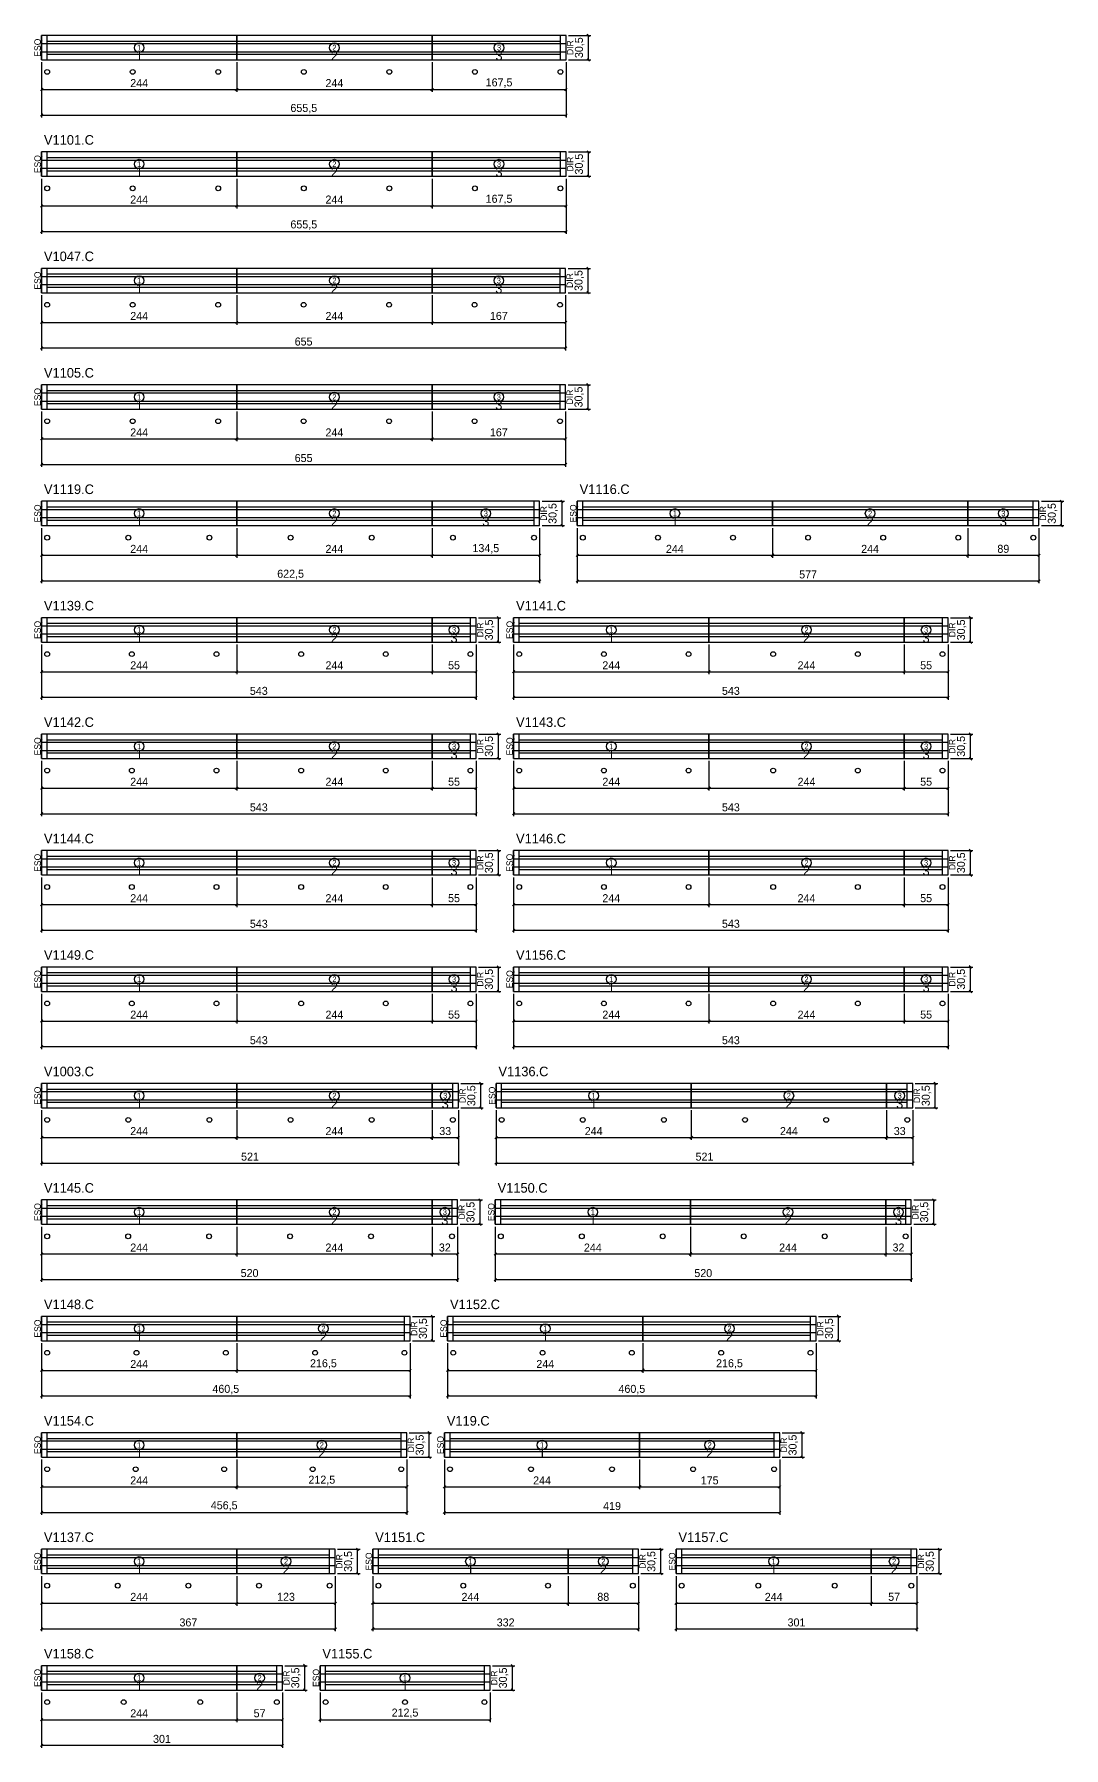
# Model space of a CAD drawing. Extents: x -10500 to 3070, y -7140 to 1250.
# Drawn here: x -9 to 1278, y -7140 to -4999 of the extents above; entities that cross this region are included whole.
import ezdxf
from ezdxf.enums import TextEntityAlignment as Align

# ---------------------------------------------------------------- set-up
doc = ezdxf.new("R2010")
doc.units = 0
for name, color, linetype in [('5', 5, 'Continuous'), ('COTA', 241, 'Continuous'), ('Escoras', 224, 'Continuous'), ('NOMENCLATURA', 7, 'Continuous'), ('Painéis', 200, 'Continuous'), ('SARR_2.2x7', 40, 'Continuous'), ('SARR_EDITAR', 141, 'Continuous')]:
    doc.layers.add(name, color=color, linetype=linetype)
doc.dimstyles.new('PAINEL', dxfattribs={"dimtxt": 10, "dimasz": 3, "dimexe": 3, "dimexo": 3, "dimgap": 3, "dimtad": 1, "dimblk": 'OBLIQUE', "dimblk1": 'OBLIQUE', "dimcen": 2.5, "dimclrd": 4, "dimclre": 4, "dimclrt": 240, "dimazin": 3, "dimtfac": 1, "dimtmove": 0, "dimatfit": 3})

# ---------------------------------------------------------------- blocks, each defined once
blk = doc.blocks.new('nf1')
blk.add_circle((0, 0), 6)
blk.add_text('1', height=7).set_placement((0, 0), align=Align.MIDDLE_CENTER)
blk = doc.blocks.new('nf2')
blk.add_circle((0, 0), 6)
blk.add_text('2', height=7).set_placement((0, 0), align=Align.MIDDLE_CENTER)
blk = doc.blocks.new('nf3')
blk.add_circle((0, 0), 6)
blk.add_text('3', height=7).set_placement((0, 0), align=Align.MIDDLE_CENTER)
blk = doc.blocks.new('_OBLIQUE')
at = {"color": 0, "linetype": 'BYBLOCK'}
blk.add_line((-0.5, -0.5), (0.5, 0.5), dxfattribs=at)

msp = doc.modelspace()

# ---------------------------------------------------------------- linework, layer by layer
at = {"layer": 'Escoras'}
for centre in [(7, -5046), (113.917, -5046), (220.833, -5046), (327.75, -5046), (434.667, -5046), (541.583, -5046), (648.5, -5046), (7, -5191.5), (113.917, -5191.5), (220.833, -5191.5), (327.75, -5191.5), (434.667, -5191.5), (541.583, -5191.5), (648.5, -5191.5), (7, -5337), (113.833, -5337), (220.667, -5337), (327.5, -5337), (434.333, -5337), (541.167, -5337), (648, -5337), (7, -5482.5), (113.833, -5482.5), (220.667, -5482.5), (327.5, -5482.5), (434.333, -5482.5), (541.167, -5482.5), (648, -5482.5), (7, -5628), (108.417, -5628), (209.833, -5628), (311.25, -5628), (412.667, -5628), (514.083, -5628), (615.5, -5628), (676.5, -5628), (770.333, -5628), (864.167, -5628), (958, -5628), (1051.833, -5628), (1145.667, -5628), (1239.5, -5628), (7, -5773.5), (112.8, -5773.5), (218.6, -5773.5), (324.4, -5773.5), (430.2, -5773.5), (536, -5773.5), (597, -5773.5), (702.8, -5773.5), (808.6, -5773.5), (914.4, -5773.5), (1020.2, -5773.5), (1126, -5773.5), (7, -5919), (112.8, -5919), (218.6, -5919), (324.4, -5919), (430.2, -5919), (536, -5919), (597, -5919), (702.8, -5919), (808.6, -5919), (914.4, -5919), (1020.2, -5919), (1126, -5919), (7, -6064.5), (112.8, -6064.5), (218.6, -6064.5), (324.4, -6064.5), (430.2, -6064.5), (536, -6064.5), (597, -6064.5), (702.8, -6064.5), (808.6, -6064.5), (914.4, -6064.5), (1020.2, -6064.5), (1126, -6064.5), (7, -6210), (112.8, -6210), (218.6, -6210), (324.4, -6210), (430.2, -6210), (536, -6210), (597, -6210), (702.8, -6210), (808.6, -6210), (914.4, -6210), (1020.2, -6210), (1126, -6210), (7, -6355.5), (108.4, -6355.5), (209.8, -6355.5), (311.2, -6355.5), (412.6, -6355.5), (514, -6355.5), (575, -6355.5), (676.4, -6355.5), (777.8, -6355.5), (879.2, -6355.5), (980.6, -6355.5), (1082, -6355.5), (7, -6501), (108.2, -6501), (209.4, -6501), (310.6, -6501), (411.8, -6501), (513, -6501), (574, -6501), (675.2, -6501), (776.4, -6501), (877.6, -6501), (978.8, -6501), (1080, -6501), (7, -6646.5), (118.625, -6646.5), (230.25, -6646.5), (341.875, -6646.5), (453.5, -6646.5), (514.5, -6646.5), (626.125, -6646.5), (737.75, -6646.5), (849.375, -6646.5), (961, -6646.5), (7, -6792), (117.625, -6792), (228.25, -6792), (338.875, -6792), (449.5, -6792), (510.5, -6792), (611.75, -6792), (713, -6792), (814.25, -6792), (915.5, -6792), (7, -6937.5), (95.25, -6937.5), (183.5, -6937.5), (271.75, -6937.5), (360, -6937.5), (421, -6937.5), (527, -6937.5), (633, -6937.5), (739, -6937.5), (800, -6937.5), (895.667, -6937.5), (991.333, -6937.5), (1087, -6937.5), (7, -7083), (102.667, -7083), (198.333, -7083), (294, -7083), (355, -7083), (454.25, -7083), (553.5, -7083)]:
    msp.add_circle(centre, 3, dxfattribs=at)
at = {"layer": 'Painéis'}
for p, q in [((244, -5031), (244, -5000.5)), ((488, -5031), (488, -5000.5)), ((0, -5010.667), (244, -5010.667)), ((0, -5020.833), (244, -5020.833)), ((244, -5010.667), (488, -5010.667)), ((244, -5020.833), (488, -5020.833)), ((488, -5010.667), (655.5, -5010.667)), ((488, -5020.833), (655.5, -5020.833)), ((0, -5156.167), (244, -5156.167)), ((244, -5176.5), (244, -5146)), ((244, -5156.167), (488, -5156.167)), ((488, -5176.5), (488, -5146)), ((488, -5156.167), (655.5, -5156.167)), ((0, -5166.333), (244, -5166.333)), ((244, -5166.333), (488, -5166.333)), ((488, -5166.333), (655.5, -5166.333)), ((0, -5301.667), (244, -5301.667)), ((244, -5322), (244, -5291.5)), ((244, -5301.667), (488, -5301.667)), ((488, -5322), (488, -5291.5)), ((488, -5301.667), (655, -5301.667)), ((0, -5311.833), (244, -5311.833)), ((244, -5311.833), (488, -5311.833)), ((488, -5311.833), (655, -5311.833)), ((244, -5467.5), (244, -5437)), ((488, -5467.5), (488, -5437)), ((0, -5447.167), (244, -5447.167)), ((0, -5457.333), (244, -5457.333)), ((244, -5447.167), (488, -5447.167)), ((244, -5457.333), (488, -5457.333)), ((488, -5447.167), (655, -5447.167)), ((488, -5457.333), (655, -5457.333)), ((244, -5613), (244, -5582.5)), ((488, -5613), (488, -5582.5)), ((913.5, -5613), (913.5, -5582.5)), ((1157.5, -5613), (1157.5, -5582.5)), ((0, -5592.667), (244, -5592.667)), ((0, -5602.833), (244, -5602.833)), ((244, -5592.667), (488, -5592.667)), ((244, -5602.833), (488, -5602.833)), ((488, -5592.667), (622.5, -5592.667)), ((488, -5602.833), (622.5, -5602.833)), ((669.5, -5592.667), (913.5, -5592.667)), ((669.5, -5602.833), (913.5, -5602.833)), ((913.5, -5592.667), (1157.5, -5592.667)), ((913.5, -5602.833), (1157.5, -5602.833)), ((1157.5, -5592.667), (1246.5, -5592.667)), ((1157.5, -5602.833), (1246.5, -5602.833)), ((244, -5758.5), (244, -5728)), ((488, -5758.5), (488, -5728)), ((834, -5758.5), (834, -5728)), ((1078, -5758.5), (1078, -5728)), ((0, -5738.167), (244, -5738.167)), ((0, -5748.333), (244, -5748.333)), ((244, -5738.167), (488, -5738.167)), ((244, -5748.333), (488, -5748.333)), ((488, -5738.167), (543, -5738.167)), ((488, -5748.333), (543, -5748.333)), ((590, -5738.167), (834, -5738.167)), ((590, -5748.333), (834, -5748.333)), ((834, -5738.167), (1078, -5738.167)), ((834, -5748.333), (1078, -5748.333)), ((1078, -5738.167), (1133, -5738.167)), ((1078, -5748.333), (1133, -5748.333)), ((0, -5883.667), (244, -5883.667)), ((244, -5904), (244, -5873.5)), ((244, -5883.667), (488, -5883.667)), ((488, -5904), (488, -5873.5)), ((488, -5883.667), (543, -5883.667)), ((590, -5883.667), (834, -5883.667)), ((834, -5904), (834, -5873.5)), ((834, -5883.667), (1078, -5883.667)), ((1078, -5904), (1078, -5873.5)), ((1078, -5883.667), (1133, -5883.667)), ((0, -5893.833), (244, -5893.833)), ((244, -5893.833), (488, -5893.833)), ((488, -5893.833), (543, -5893.833)), ((590, -5893.833), (834, -5893.833)), ((834, -5893.833), (1078, -5893.833)), ((1078, -5893.833), (1133, -5893.833)), ((0, -6029.167), (244, -6029.167)), ((244, -6049.5), (244, -6019)), ((244, -6029.167), (488, -6029.167)), ((488, -6049.5), (488, -6019)), ((488, -6029.167), (543, -6029.167)), ((590, -6029.167), (834, -6029.167)), ((834, -6049.5), (834, -6019)), ((834, -6029.167), (1078, -6029.167)), ((1078, -6049.5), (1078, -6019)), ((1078, -6029.167), (1133, -6029.167)), ((0, -6039.333), (244, -6039.333)), ((244, -6039.333), (488, -6039.333)), ((488, -6039.333), (543, -6039.333)), ((590, -6039.333), (834, -6039.333)), ((834, -6039.333), (1078, -6039.333)), ((1078, -6039.333), (1133, -6039.333)), ((244, -6195), (244, -6164.5)), ((488, -6195), (488, -6164.5)), ((834, -6195), (834, -6164.5)), ((1078, -6195), (1078, -6164.5)), ((0, -6174.667), (244, -6174.667)), ((0, -6184.833), (244, -6184.833)), ((244, -6174.667), (488, -6174.667)), ((244, -6184.833), (488, -6184.833)), ((488, -6174.667), (543, -6174.667)), ((488, -6184.833), (543, -6184.833)), ((590, -6174.667), (834, -6174.667)), ((590, -6184.833), (834, -6184.833)), ((834, -6174.667), (1078, -6174.667)), ((834, -6184.833), (1078, -6184.833)), ((1078, -6174.667), (1133, -6174.667)), ((1078, -6184.833), (1133, -6184.833)), ((244, -6340.5), (244, -6310)), ((488, -6340.5), (488, -6310)), ((812, -6340.5), (812, -6310)), ((1056, -6340.5), (1056, -6310)), ((0, -6320.167), (244, -6320.167)), ((0, -6330.333), (244, -6330.333)), ((244, -6320.167), (488, -6320.167)), ((244, -6330.333), (488, -6330.333)), ((488, -6320.167), (521, -6320.167)), ((488, -6330.333), (521, -6330.333)), ((568, -6320.167), (812, -6320.167)), ((568, -6330.333), (812, -6330.333)), ((812, -6320.167), (1056, -6320.167)), ((812, -6330.333), (1056, -6330.333)), ((1056, -6320.167), (1089, -6320.167)), ((1056, -6330.333), (1089, -6330.333)), ((0, -6465.667), (244, -6465.667)), ((244, -6486), (244, -6455.5)), ((244, -6465.667), (488, -6465.667)), ((488, -6486), (488, -6455.5)), ((488, -6465.667), (520, -6465.667)), ((567, -6465.667), (811, -6465.667)), ((811, -6486), (811, -6455.5)), ((811, -6465.667), (1055, -6465.667)), ((1055, -6486), (1055, -6455.5)), ((1055, -6465.667), (1087, -6465.667)), ((0, -6475.833), (244, -6475.833)), ((244, -6475.833), (488, -6475.833)), ((488, -6475.833), (520, -6475.833)), ((567, -6475.833), (811, -6475.833)), ((811, -6475.833), (1055, -6475.833)), ((1055, -6475.833), (1087, -6475.833)), ((0, -6611.167), (244, -6611.167)), ((244, -6631.5), (244, -6601)), ((244, -6611.167), (460.5, -6611.167)), ((507.5, -6611.167), (751.5, -6611.167)), ((751.5, -6631.5), (751.5, -6601)), ((751.5, -6611.167), (968, -6611.167)), ((0, -6621.333), (244, -6621.333)), ((244, -6621.333), (460.5, -6621.333)), ((507.5, -6621.333), (751.5, -6621.333)), ((751.5, -6621.333), (968, -6621.333)), ((0, -6756.667), (244, -6756.667)), ((244, -6777), (244, -6746.5)), ((244, -6756.667), (456.5, -6756.667)), ((503.5, -6756.667), (747.5, -6756.667)), ((747.5, -6777), (747.5, -6746.5)), ((747.5, -6756.667), (922.5, -6756.667)), ((0, -6766.833), (244, -6766.833)), ((244, -6766.833), (456.5, -6766.833)), ((503.5, -6766.833), (747.5, -6766.833)), ((747.5, -6766.833), (922.5, -6766.833)), ((244, -6922.5), (244, -6892)), ((658, -6922.5), (658, -6892)), ((1037, -6922.5), (1037, -6892)), ((0, -6902.167), (244, -6902.167)), ((0, -6912.333), (244, -6912.333)), ((244, -6902.167), (367, -6902.167)), ((244, -6912.333), (367, -6912.333)), ((414, -6902.167), (658, -6902.167)), ((414, -6912.333), (658, -6912.333)), ((658, -6902.167), (746, -6902.167)), ((658, -6912.333), (746, -6912.333)), ((793, -6902.167), (1037, -6902.167)), ((793, -6912.333), (1037, -6912.333)), ((1037, -6902.167), (1094, -6902.167)), ((1037, -6912.333), (1094, -6912.333)), ((244, -7068), (244, -7037.5)), ((0, -7047.667), (244, -7047.667)), ((0, -7057.833), (244, -7057.833)), ((244, -7047.667), (301, -7047.667)), ((244, -7057.833), (301, -7057.833)), ((348, -7047.667), (560.5, -7047.667)), ((348, -7057.833), (560.5, -7057.833))]:
    msp.add_line(p, q, dxfattribs=at)
for points in [[(0, -5031), (244, -5031), (244, -5000.5), (0, -5000.5)], [(244, -5031), (488, -5031), (488, -5000.5), (244, -5000.5)], [(488, -5031), (655.5, -5031), (655.5, -5000.5), (488, -5000.5)], [(0, -5176.5), (244, -5176.5), (244, -5146), (0, -5146)], [(244, -5176.5), (488, -5176.5), (488, -5146), (244, -5146)], [(488, -5176.5), (655.5, -5176.5), (655.5, -5146), (488, -5146)], [(0, -5322), (244, -5322), (244, -5291.5), (0, -5291.5)], [(244, -5322), (488, -5322), (488, -5291.5), (244, -5291.5)], [(488, -5322), (655, -5322), (655, -5291.5), (488, -5291.5)], [(0, -5467.5), (244, -5467.5), (244, -5437), (0, -5437)], [(244, -5467.5), (488, -5467.5), (488, -5437), (244, -5437)], [(488, -5467.5), (655, -5467.5), (655, -5437), (488, -5437)], [(0, -5613), (244, -5613), (244, -5582.5), (0, -5582.5)], [(244, -5613), (488, -5613), (488, -5582.5), (244, -5582.5)], [(488, -5613), (622.5, -5613), (622.5, -5582.5), (488, -5582.5)], [(669.5, -5613), (913.5, -5613), (913.5, -5582.5), (669.5, -5582.5)], [(913.5, -5613), (1157.5, -5613), (1157.5, -5582.5), (913.5, -5582.5)], [(1157.5, -5613), (1246.5, -5613), (1246.5, -5582.5), (1157.5, -5582.5)], [(0, -5758.5), (244, -5758.5), (244, -5728), (0, -5728)], [(244, -5758.5), (488, -5758.5), (488, -5728), (244, -5728)], [(488, -5758.5), (543, -5758.5), (543, -5728), (488, -5728)], [(590, -5758.5), (834, -5758.5), (834, -5728), (590, -5728)], [(834, -5758.5), (1078, -5758.5), (1078, -5728), (834, -5728)], [(1078, -5758.5), (1133, -5758.5), (1133, -5728), (1078, -5728)], [(0, -5904), (244, -5904), (244, -5873.5), (0, -5873.5)], [(244, -5904), (488, -5904), (488, -5873.5), (244, -5873.5)], [(488, -5904), (543, -5904), (543, -5873.5), (488, -5873.5)], [(590, -5904), (834, -5904), (834, -5873.5), (590, -5873.5)], [(834, -5904), (1078, -5904), (1078, -5873.5), (834, -5873.5)], [(1078, -5904), (1133, -5904), (1133, -5873.5), (1078, -5873.5)], [(0, -6049.5), (244, -6049.5), (244, -6019), (0, -6019)], [(244, -6049.5), (488, -6049.5), (488, -6019), (244, -6019)], [(488, -6049.5), (543, -6049.5), (543, -6019), (488, -6019)], [(590, -6049.5), (834, -6049.5), (834, -6019), (590, -6019)], [(834, -6049.5), (1078, -6049.5), (1078, -6019), (834, -6019)], [(1078, -6049.5), (1133, -6049.5), (1133, -6019), (1078, -6019)], [(0, -6195), (244, -6195), (244, -6164.5), (0, -6164.5)], [(244, -6195), (488, -6195), (488, -6164.5), (244, -6164.5)], [(488, -6195), (543, -6195), (543, -6164.5), (488, -6164.5)], [(590, -6195), (834, -6195), (834, -6164.5), (590, -6164.5)], [(834, -6195), (1078, -6195), (1078, -6164.5), (834, -6164.5)], [(1078, -6195), (1133, -6195), (1133, -6164.5), (1078, -6164.5)], [(0, -6340.5), (244, -6340.5), (244, -6310), (0, -6310)], [(244, -6340.5), (488, -6340.5), (488, -6310), (244, -6310)], [(488, -6340.5), (521, -6340.5), (521, -6310), (488, -6310)], [(568, -6340.5), (812, -6340.5), (812, -6310), (568, -6310)], [(812, -6340.5), (1056, -6340.5), (1056, -6310), (812, -6310)], [(1056, -6340.5), (1089, -6340.5), (1089, -6310), (1056, -6310)], [(0, -6486), (244, -6486), (244, -6455.5), (0, -6455.5)], [(244, -6486), (488, -6486), (488, -6455.5), (244, -6455.5)], [(488, -6486), (520, -6486), (520, -6455.5), (488, -6455.5)], [(567, -6486), (811, -6486), (811, -6455.5), (567, -6455.5)], [(811, -6486), (1055, -6486), (1055, -6455.5), (811, -6455.5)], [(1055, -6486), (1087, -6486), (1087, -6455.5), (1055, -6455.5)], [(0, -6631.5), (244, -6631.5), (244, -6601), (0, -6601)], [(244, -6631.5), (460.5, -6631.5), (460.5, -6601), (244, -6601)], [(507.5, -6631.5), (751.5, -6631.5), (751.5, -6601), (507.5, -6601)], [(751.5, -6631.5), (968, -6631.5), (968, -6601), (751.5, -6601)], [(0, -6777), (244, -6777), (244, -6746.5), (0, -6746.5)], [(244, -6777), (456.5, -6777), (456.5, -6746.5), (244, -6746.5)], [(503.5, -6777), (747.5, -6777), (747.5, -6746.5), (503.5, -6746.5)], [(747.5, -6777), (922.5, -6777), (922.5, -6746.5), (747.5, -6746.5)], [(0, -6922.5), (244, -6922.5), (244, -6892), (0, -6892)], [(244, -6922.5), (367, -6922.5), (367, -6892), (244, -6892)], [(414, -6922.5), (658, -6922.5), (658, -6892), (414, -6892)], [(658, -6922.5), (746, -6922.5), (746, -6892), (658, -6892)], [(793, -6922.5), (1037, -6922.5), (1037, -6892), (793, -6892)], [(1037, -6922.5), (1094, -6922.5), (1094, -6892), (1037, -6892)], [(0, -7068), (244, -7068), (244, -7037.5), (0, -7037.5)], [(244, -7068), (301, -7068), (301, -7037.5), (244, -7037.5)], [(348, -7068), (560.5, -7068), (560.5, -7037.5), (348, -7037.5)]]:
    msp.add_lwpolyline(points, close=True, dxfattribs=at)
at = {"layer": 'SARR_2.2x7'}
for p, q in [((7, -5031), (7, -5000.5)), ((7, -5007.5), (244, -5007.5)), ((244, -5007.5), (488, -5007.5)), ((488, -5007.5), (648.5, -5007.5)), ((648.5, -5031), (648.5, -5000.5)), ((7, -5024), (244, -5024)), ((244, -5024), (488, -5024)), ((488, -5024), (648.5, -5024)), ((7, -5176.5), (7, -5146)), ((7, -5153), (244, -5153)), ((244, -5153), (488, -5153)), ((488, -5153), (648.5, -5153)), ((648.5, -5176.5), (648.5, -5146)), ((7, -5169.5), (244, -5169.5)), ((244, -5169.5), (488, -5169.5)), ((488, -5169.5), (648.5, -5169.5)), ((7, -5322), (7, -5291.5)), ((7, -5298.5), (244, -5298.5)), ((244, -5298.5), (488, -5298.5)), ((488, -5298.5), (648, -5298.5)), ((648, -5322), (648, -5291.5)), ((7, -5315), (244, -5315)), ((244, -5315), (488, -5315)), ((488, -5315), (648, -5315)), ((7, -5467.5), (7, -5437)), ((648, -5467.5), (648, -5437)), ((7, -5444), (244, -5444)), ((244, -5444), (488, -5444)), ((488, -5444), (648, -5444)), ((7, -5460.5), (244, -5460.5)), ((244, -5460.5), (488, -5460.5)), ((488, -5460.5), (648, -5460.5)), ((7, -5613), (7, -5582.5)), ((615.5, -5613), (615.5, -5582.5)), ((676.5, -5613), (676.5, -5582.5)), ((1239.5, -5613), (1239.5, -5582.5)), ((7, -5589.5), (244, -5589.5)), ((7, -5606), (244, -5606)), ((244, -5589.5), (488, -5589.5)), ((244, -5606), (488, -5606)), ((488, -5589.5), (615.5, -5589.5)), ((488, -5606), (615.5, -5606)), ((676.5, -5589.5), (913.5, -5589.5)), ((676.5, -5606), (913.5, -5606)), ((913.5, -5589.5), (1157.5, -5589.5)), ((913.5, -5606), (1157.5, -5606)), ((1157.5, -5589.5), (1239.5, -5589.5)), ((1157.5, -5606), (1239.5, -5606)), ((7, -5758.5), (7, -5728)), ((7, -5735), (244, -5735)), ((244, -5735), (488, -5735)), ((488, -5735), (536, -5735)), ((536, -5758.5), (536, -5728)), ((597, -5758.5), (597, -5728)), ((597, -5735), (834, -5735)), ((834, -5735), (1078, -5735)), ((1078, -5735), (1126, -5735)), ((1126, -5758.5), (1126, -5728)), ((7, -5751.5), (244, -5751.5)), ((244, -5751.5), (488, -5751.5)), ((488, -5751.5), (536, -5751.5)), ((597, -5751.5), (834, -5751.5)), ((834, -5751.5), (1078, -5751.5)), ((1078, -5751.5), (1126, -5751.5)), ((7, -5904), (7, -5873.5)), ((7, -5880.5), (244, -5880.5)), ((244, -5880.5), (488, -5880.5)), ((488, -5880.5), (536, -5880.5)), ((536, -5904), (536, -5873.5)), ((597, -5904), (597, -5873.5)), ((597, -5880.5), (834, -5880.5)), ((834, -5880.5), (1078, -5880.5)), ((1078, -5880.5), (1126, -5880.5)), ((1126, -5904), (1126, -5873.5)), ((7, -5897), (244, -5897)), ((244, -5897), (488, -5897)), ((488, -5897), (536, -5897)), ((597, -5897), (834, -5897)), ((834, -5897), (1078, -5897)), ((1078, -5897), (1126, -5897)), ((7, -6049.5), (7, -6019)), ((7, -6026), (244, -6026)), ((244, -6026), (488, -6026)), ((488, -6026), (536, -6026)), ((536, -6049.5), (536, -6019)), ((597, -6049.5), (597, -6019)), ((597, -6026), (834, -6026)), ((834, -6026), (1078, -6026)), ((1078, -6026), (1126, -6026)), ((1126, -6049.5), (1126, -6019)), ((7, -6042.5), (244, -6042.5)), ((244, -6042.5), (488, -6042.5)), ((488, -6042.5), (536, -6042.5)), ((597, -6042.5), (834, -6042.5)), ((834, -6042.5), (1078, -6042.5)), ((1078, -6042.5), (1126, -6042.5)), ((7, -6195), (7, -6164.5)), ((536, -6195), (536, -6164.5)), ((597, -6195), (597, -6164.5)), ((1126, -6195), (1126, -6164.5)), ((7, -6171.5), (244, -6171.5)), ((244, -6171.5), (488, -6171.5)), ((488, -6171.5), (536, -6171.5)), ((597, -6171.5), (834, -6171.5)), ((834, -6171.5), (1078, -6171.5)), ((1078, -6171.5), (1126, -6171.5)), ((7, -6188), (244, -6188)), ((244, -6188), (488, -6188)), ((488, -6188), (536, -6188)), ((597, -6188), (834, -6188)), ((834, -6188), (1078, -6188)), ((1078, -6188), (1126, -6188)), ((7, -6340.5), (7, -6310)), ((514, -6340.5), (514, -6310)), ((575, -6340.5), (575, -6310)), ((1082, -6340.5), (1082, -6310)), ((7, -6317), (244, -6317)), ((7, -6333.5), (244, -6333.5)), ((244, -6317), (488, -6317)), ((244, -6333.5), (488, -6333.5)), ((488, -6317), (514, -6317)), ((488, -6333.5), (514, -6333.5)), ((575, -6317), (812, -6317)), ((575, -6333.5), (812, -6333.5)), ((812, -6317), (1056, -6317)), ((812, -6333.5), (1056, -6333.5)), ((1056, -6317), (1082, -6317)), ((1056, -6333.5), (1082, -6333.5)), ((7, -6486), (7, -6455.5)), ((7, -6462.5), (244, -6462.5)), ((244, -6462.5), (488, -6462.5)), ((488, -6462.5), (513, -6462.5)), ((513, -6486), (513, -6455.5)), ((574, -6486), (574, -6455.5)), ((574, -6462.5), (811, -6462.5)), ((811, -6462.5), (1055, -6462.5)), ((1055, -6462.5), (1080, -6462.5)), ((1080, -6486), (1080, -6455.5)), ((7, -6479), (244, -6479)), ((244, -6479), (488, -6479)), ((488, -6479), (513, -6479)), ((574, -6479), (811, -6479)), ((811, -6479), (1055, -6479)), ((1055, -6479), (1080, -6479)), ((7, -6631.5), (7, -6601)), ((7, -6608), (244, -6608)), ((244, -6608), (453.5, -6608)), ((453.5, -6631.5), (453.5, -6601)), ((514.5, -6631.5), (514.5, -6601)), ((514.5, -6608), (751.5, -6608)), ((751.5, -6608), (961, -6608)), ((961, -6631.5), (961, -6601)), ((7, -6624.5), (244, -6624.5)), ((244, -6624.5), (453.5, -6624.5)), ((514.5, -6624.5), (751.5, -6624.5)), ((751.5, -6624.5), (961, -6624.5)), ((7, -6777), (7, -6746.5)), ((7, -6753.5), (244, -6753.5)), ((244, -6753.5), (449.5, -6753.5)), ((449.5, -6777), (449.5, -6746.5)), ((510.5, -6777), (510.5, -6746.5)), ((510.5, -6753.5), (747.5, -6753.5)), ((747.5, -6753.5), (915.5, -6753.5)), ((915.5, -6777), (915.5, -6746.5)), ((7, -6770), (244, -6770)), ((244, -6770), (449.5, -6770)), ((510.5, -6770), (747.5, -6770)), ((747.5, -6770), (915.5, -6770)), ((7, -6922.5), (7, -6892)), ((360, -6922.5), (360, -6892)), ((421, -6922.5), (421, -6892)), ((739, -6922.5), (739, -6892)), ((800, -6922.5), (800, -6892)), ((1087, -6922.5), (1087, -6892)), ((7, -6899), (244, -6899)), ((244, -6899), (360, -6899)), ((421, -6899), (658, -6899)), ((658, -6899), (739, -6899)), ((800, -6899), (1037, -6899)), ((1037, -6899), (1087, -6899)), ((7, -6915.5), (244, -6915.5)), ((244, -6915.5), (360, -6915.5)), ((421, -6915.5), (658, -6915.5)), ((658, -6915.5), (739, -6915.5)), ((800, -6915.5), (1037, -6915.5)), ((1037, -6915.5), (1087, -6915.5)), ((7, -7068), (7, -7037.5)), ((294, -7068), (294, -7037.5)), ((355, -7068), (355, -7037.5)), ((553.5, -7068), (553.5, -7037.5)), ((7, -7044.5), (244, -7044.5)), ((7, -7061), (244, -7061)), ((244, -7044.5), (294, -7044.5)), ((244, -7061), (294, -7061)), ((355, -7044.5), (553.5, -7044.5)), ((355, -7061), (553.5, -7061))]:
    msp.add_line(p, q, dxfattribs=at)
at = {"layer": 'SARR_EDITAR'}
for p, q in [((0, -5031), (0, -5000.5)), ((655.5, -5031), (655.5, -5000.5)), ((0, -5176.5), (0, -5146)), ((655.5, -5176.5), (655.5, -5146)), ((0, -5322), (0, -5291.5)), ((655, -5322), (655, -5291.5)), ((0, -5467.5), (0, -5437)), ((655, -5467.5), (655, -5437)), ((0, -5613), (0, -5582.5)), ((622.5, -5613), (622.5, -5582.5)), ((669.5, -5613), (669.5, -5582.5)), ((1246.5, -5613), (1246.5, -5582.5)), ((0, -5758.5), (0, -5728)), ((543, -5758.5), (543, -5728)), ((590, -5758.5), (590, -5728)), ((1133, -5758.5), (1133, -5728)), ((0, -5904), (0, -5873.5)), ((543, -5904), (543, -5873.5)), ((590, -5904), (590, -5873.5)), ((1133, -5904), (1133, -5873.5)), ((0, -6049.5), (0, -6019)), ((543, -6049.5), (543, -6019)), ((590, -6049.5), (590, -6019)), ((1133, -6049.5), (1133, -6019)), ((0, -6195), (0, -6164.5)), ((543, -6195), (543, -6164.5)), ((590, -6195), (590, -6164.5)), ((1133, -6195), (1133, -6164.5)), ((0, -6340.5), (0, -6310)), ((521, -6340.5), (521, -6310)), ((568, -6340.5), (568, -6310)), ((1089, -6340.5), (1089, -6310)), ((0, -6486), (0, -6455.5)), ((520, -6486), (520, -6455.5)), ((567, -6486), (567, -6455.5)), ((1087, -6486), (1087, -6455.5)), ((0, -6631.5), (0, -6601)), ((460.5, -6631.5), (460.5, -6601)), ((507.5, -6631.5), (507.5, -6601)), ((968, -6631.5), (968, -6601)), ((0, -6777), (0, -6746.5)), ((456.5, -6777), (456.5, -6746.5)), ((503.5, -6777), (503.5, -6746.5)), ((922.5, -6777), (922.5, -6746.5)), ((0, -6922.5), (0, -6892)), ((367, -6922.5), (367, -6892)), ((414, -6922.5), (414, -6892)), ((746, -6922.5), (746, -6892)), ((793, -6922.5), (793, -6892)), ((1094, -6922.5), (1094, -6892)), ((0, -7068), (0, -7037.5)), ((301, -7068), (301, -7037.5)), ((348, -7068), (348, -7037.5)), ((560.5, -7068), (560.5, -7037.5))]:
    msp.add_line(p, q, dxfattribs=at)

# ---------------------------------------------------------------- block references
at = {"layer": 'COTA'}
for name, p in [('nf1', (122, -5015.75)), ('nf2', (366, -5015.75)), ('nf3', (571.75, -5015.75)), ('nf1', (122, -5161.25)), ('nf2', (366, -5161.25)), ('nf3', (571.75, -5161.25)), ('nf1', (122, -5306.75)), ('nf2', (366, -5306.75)), ('nf3', (571.5, -5306.75)), ('nf1', (122, -5452.25)), ('nf2', (366, -5452.25)), ('nf3', (571.5, -5452.25)), ('nf1', (122, -5597.75)), ('nf2', (366, -5597.75)), ('nf3', (555.25, -5597.75)), ('nf1', (791.5, -5597.75)), ('nf2', (1035.5, -5597.75)), ('nf3', (1202, -5597.75)), ('nf1', (122, -5743.25)), ('nf2', (366, -5743.25)), ('nf3', (515.5, -5743.25)), ('nf1', (712, -5743.25)), ('nf2', (956, -5743.25)), ('nf3', (1105.5, -5743.25)), ('nf1', (122, -5888.75)), ('nf2', (366, -5888.75)), ('nf3', (515.5, -5888.75)), ('nf1', (712, -5888.75)), ('nf2', (956, -5888.75)), ('nf3', (1105.5, -5888.75)), ('nf1', (122, -6034.25)), ('nf2', (366, -6034.25)), ('nf3', (515.5, -6034.25)), ('nf1', (712, -6034.25)), ('nf2', (956, -6034.25)), ('nf3', (1105.5, -6034.25)), ('nf1', (122, -6179.75)), ('nf2', (366, -6179.75)), ('nf3', (515.5, -6179.75)), ('nf1', (712, -6179.75)), ('nf2', (956, -6179.75)), ('nf3', (1105.5, -6179.75)), ('nf1', (122, -6325.25)), ('nf2', (366, -6325.25)), ('nf3', (504.5, -6325.25)), ('nf1', (690, -6325.25)), ('nf2', (934, -6325.25)), ('nf3', (1072.5, -6325.25)), ('nf1', (122, -6470.75)), ('nf2', (366, -6470.75)), ('nf3', (504, -6470.75)), ('nf1', (689, -6470.75)), ('nf2', (933, -6470.75)), ('nf3', (1071, -6470.75)), ('nf1', (122, -6616.25)), ('nf2', (352.25, -6616.25)), ('nf1', (629.5, -6616.25)), ('nf2', (859.75, -6616.25)), ('nf1', (122, -6761.75)), ('nf2', (350.25, -6761.75)), ('nf1', (625.5, -6761.75)), ('nf2', (835, -6761.75)), ('nf1', (122, -6907.25)), ('nf2', (305.5, -6907.25)), ('nf1', (536, -6907.25)), ('nf2', (702, -6907.25)), ('nf1', (915, -6907.25)), ('nf2', (1065.5, -6907.25)), ('nf1', (122, -7052.75)), ('nf2', (272.5, -7052.75)), ('nf1', (454.25, -7052.75))]:
    msp.add_blockref(name, p, dxfattribs=at)

# ---------------------------------------------------------------- texts
at = {"layer": '5'}
for s, p in [('ESQ', (-5, -5015.75)), ('DIR', (660.5, -5015.75)), ('ESQ', (-5, -5161.25)), ('DIR', (660.5, -5161.25)), ('ESQ', (-5, -5306.75)), ('DIR', (660, -5306.75)), ('ESQ', (-5, -5452.25)), ('DIR', (660, -5452.25)), ('ESQ', (-5, -5597.75)), ('ESQ', (664.5, -5597.75)), ('DIR', (627.5, -5597.75)), ('DIR', (1251.5, -5597.75)), ('ESQ', (-5, -5743.25)), ('DIR', (548, -5743.25)), ('ESQ', (585, -5743.25)), ('DIR', (1138, -5743.25)), ('ESQ', (-5, -5888.75)), ('DIR', (548, -5888.75)), ('ESQ', (585, -5888.75)), ('DIR', (1138, -5888.75)), ('ESQ', (-5, -6034.25)), ('DIR', (548, -6034.25)), ('ESQ', (585, -6034.25)), ('DIR', (1138, -6034.25)), ('ESQ', (-5, -6179.75)), ('DIR', (548, -6179.75)), ('ESQ', (585, -6179.75)), ('DIR', (1138, -6179.75)), ('ESQ', (-5, -6325.25)), ('ESQ', (563, -6325.25)), ('DIR', (526, -6325.25)), ('DIR', (1094, -6325.25)), ('ESQ', (-5, -6470.75)), ('DIR', (525, -6470.75)), ('ESQ', (562, -6470.75)), ('DIR', (1092, -6470.75)), ('ESQ', (-5, -6616.25)), ('DIR', (465.5, -6616.25)), ('ESQ', (502.5, -6616.25)), ('DIR', (973, -6616.25)), ('ESQ', (-5, -6761.75)), ('DIR', (461.5, -6761.75)), ('ESQ', (498.5, -6761.75)), ('DIR', (927.5, -6761.75)), ('ESQ', (-5, -6907.25)), ('DIR', (372, -6907.25)), ('ESQ', (409, -6907.25)), ('DIR', (751, -6907.25)), ('ESQ', (788, -6907.25)), ('DIR', (1099, -6907.25)), ('ESQ', (-5, -7052.75)), ('ESQ', (343, -7052.75)), ('DIR', (306, -7052.75)), ('DIR', (565.5, -7052.75))]:
    msp.add_text(s, height=8, rotation=90, dxfattribs=at).set_placement(p, align=Align.MIDDLE_CENTER)
for s, p in [('1', (122, -5025.75)), ('2', (366, -5025.75)), ('3', (571.75, -5025.75)), ('1', (122, -5171.25)), ('2', (366, -5171.25)), ('3', (571.75, -5171.25)), ('1', (122, -5316.75)), ('2', (366, -5316.75)), ('3', (571.5, -5316.75)), ('1', (122, -5462.25)), ('2', (366, -5462.25)), ('3', (571.5, -5462.25)), ('1', (122, -5607.75)), ('2', (366, -5607.75)), ('3', (555.25, -5607.75)), ('1', (791.5, -5607.75)), ('2', (1035.5, -5607.75)), ('3', (1202, -5607.75)), ('1', (122, -5753.25)), ('2', (366, -5753.25)), ('3', (515.5, -5753.25)), ('1', (712, -5753.25)), ('2', (956, -5753.25)), ('3', (1105.5, -5753.25)), ('1', (122, -5898.75)), ('2', (366, -5898.75)), ('3', (515.5, -5898.75)), ('1', (712, -5898.75)), ('2', (956, -5898.75)), ('3', (1105.5, -5898.75)), ('1', (122, -6044.25)), ('2', (366, -6044.25)), ('3', (515.5, -6044.25)), ('1', (712, -6044.25)), ('2', (956, -6044.25)), ('3', (1105.5, -6044.25)), ('1', (122, -6189.75)), ('2', (366, -6189.75)), ('3', (515.5, -6189.75)), ('1', (712, -6189.75)), ('2', (956, -6189.75)), ('3', (1105.5, -6189.75)), ('1', (122, -6335.25)), ('2', (366, -6335.25)), ('3', (504.5, -6335.25)), ('1', (690, -6335.25)), ('2', (934, -6335.25)), ('3', (1072.5, -6335.25)), ('1', (122, -6480.75)), ('2', (366, -6480.75)), ('3', (504, -6480.75)), ('1', (689, -6480.75)), ('2', (933, -6480.75)), ('3', (1071, -6480.75)), ('1', (122, -6626.25)), ('2', (352.25, -6626.25)), ('1', (629.5, -6626.25)), ('2', (859.75, -6626.25)), ('1', (122, -6771.75)), ('2', (350.25, -6771.75)), ('1', (625.5, -6771.75)), ('2', (835, -6771.75)), ('1', (122, -6917.25)), ('2', (305.5, -6917.25)), ('1', (536, -6917.25)), ('2', (702, -6917.25)), ('1', (915, -6917.25)), ('2', (1065.5, -6917.25)), ('1', (122, -7062.75)), ('2', (272.5, -7062.75)), ('1', (454.25, -7062.75))]:
    msp.add_text(s, height=12, dxfattribs=at).set_placement(p, align=Align.MIDDLE_CENTER)
at = {"layer": 'NOMENCLATURA'}
for s, p in [('V1101.C', (3, -5137)), ('V1047.C', (3, -5282.5)), ('V1105.C', (3, -5428)), ('V1119.C', (3, -5573.5)), ('V1116.C', (672.5, -5573.5)), ('V1139.C', (3, -5719)), ('V1141.C', (593, -5719)), ('V1142.C', (3, -5864.5)), ('V1143.C', (593, -5864.5)), ('V1144.C', (3, -6010)), ('V1146.C', (593, -6010)), ('V1149.C', (3, -6155.5)), ('V1156.C', (593, -6155.5)), ('V1003.C', (3, -6301)), ('V1136.C', (571, -6301)), ('V1145.C', (3, -6446.5)), ('V1150.C', (570, -6446.5)), ('V1148.C', (3, -6592)), ('V1152.C', (510.5, -6592)), ('V1154.C', (3, -6737.5)), ('V119.C', (506.5, -6737.5)), ('V1137.C', (3, -6883)), ('V1151.C', (417, -6883)), ('V1157.C', (796, -6883)), ('V1158.C', (3, -7028.5)), ('V1155.C', (351, -7028.5))]:
    msp.add_text(s, height=12, dxfattribs=at).set_placement(p)

# ---------------------------------------------------------------- dimensions: what is measured, and where the dimension line sits
at = {"layer": 'COTA'}
for base, p1, p2 in [((683.5, -5031), (655.5, -5031), (655.5, -5000.5)), ((683.5, -5176.5), (655.5, -5176.5), (655.5, -5146)), ((683, -5322), (655, -5322), (655, -5291.5)), ((683, -5467.5), (655, -5467.5), (655, -5437)), ((650.5, -5613), (622.5, -5613), (622.5, -5582.5)), ((1274.5, -5613), (1246.5, -5613), (1246.5, -5582.5)), ((571, -5758.5), (543, -5758.5), (543, -5728)), ((1161, -5758.5), (1133, -5758.5), (1133, -5728)), ((571, -5904), (543, -5904), (543, -5873.5)), ((1161, -5904), (1133, -5904), (1133, -5873.5)), ((571, -6049.5), (543, -6049.5), (543, -6019)), ((1161, -6049.5), (1133, -6049.5), (1133, -6019)), ((571, -6195), (543, -6195), (543, -6164.5)), ((1161, -6195), (1133, -6195), (1133, -6164.5)), ((549, -6340.5), (521, -6340.5), (521, -6310)), ((1117, -6340.5), (1089, -6340.5), (1089, -6310)), ((548, -6486), (520, -6486), (520, -6455.5)), ((1115, -6486), (1087, -6486), (1087, -6455.5)), ((488.5, -6631.5), (460.5, -6631.5), (460.5, -6601)), ((996, -6631.5), (968, -6631.5), (968, -6601)), ((484.5, -6777), (456.5, -6777), (456.5, -6746.5)), ((950.5, -6777), (922.5, -6777), (922.5, -6746.5)), ((395, -6922.5), (367, -6922.5), (367, -6892)), ((774, -6922.5), (746, -6922.5), (746, -6892)), ((1122, -6922.5), (1094, -6922.5), (1094, -6892)), ((329, -7068), (301, -7068), (301, -7037.5)), ((588.5, -7068), (560.5, -7068), (560.5, -7037.5))]:
    msp.add_linear_dim(base=base, p1=p1, p2=p2, angle=90, dimstyle='PAINEL', dxfattribs=at).render()
for base, p1, p2 in [((0, -5068), (0, -5031), (244, -5031)), ((0, -5100), (0, -5031), (655.5, -5031)), ((244, -5068), (244, -5031), (488, -5031)), ((488, -5068), (488, -5031), (655.5, -5031)), ((0, -5213.5), (0, -5176.5), (244, -5176.5)), ((0, -5245.5), (0, -5176.5), (655.5, -5176.5)), ((244, -5213.5), (244, -5176.5), (488, -5176.5)), ((488, -5213.5), (488, -5176.5), (655.5, -5176.5)), ((0, -5359), (0, -5322), (244, -5322)), ((0, -5391), (0, -5322), (655, -5322)), ((244, -5359), (244, -5322), (488, -5322)), ((488, -5359), (488, -5322), (655, -5322)), ((0, -5504.5), (0, -5467.5), (244, -5467.5)), ((0, -5536.5), (0, -5467.5), (655, -5467.5)), ((244, -5504.5), (244, -5467.5), (488, -5467.5)), ((488, -5504.5), (488, -5467.5), (655, -5467.5)), ((0, -5650), (0, -5613), (244, -5613)), ((0, -5682), (0, -5613), (622.5, -5613)), ((244, -5650), (244, -5613), (488, -5613)), ((488, -5650), (488, -5613), (622.5, -5613)), ((669.5, -5650), (669.5, -5613), (913.5, -5613)), ((669.5, -5682), (669.5, -5613), (1246.5, -5613)), ((913.5, -5650), (913.5, -5613), (1157.5, -5613)), ((1157.5, -5650), (1157.5, -5613), (1246.5, -5613)), ((0, -5795.5), (0, -5758.5), (244, -5758.5)), ((0, -5827.5), (0, -5758.5), (543, -5758.5)), ((244, -5795.5), (244, -5758.5), (488, -5758.5)), ((488, -5795.5), (488, -5758.5), (543, -5758.5)), ((590, -5795.5), (590, -5758.5), (834, -5758.5)), ((590, -5827.5), (590, -5758.5), (1133, -5758.5)), ((834, -5795.5), (834, -5758.5), (1078, -5758.5)), ((1078, -5795.5), (1078, -5758.5), (1133, -5758.5)), ((0, -5941), (0, -5904), (244, -5904)), ((0, -5973), (0, -5904), (543, -5904)), ((244, -5941), (244, -5904), (488, -5904)), ((488, -5941), (488, -5904), (543, -5904)), ((590, -5941), (590, -5904), (834, -5904)), ((590, -5973), (590, -5904), (1133, -5904)), ((834, -5941), (834, -5904), (1078, -5904)), ((1078, -5941), (1078, -5904), (1133, -5904)), ((0, -6086.5), (0, -6049.5), (244, -6049.5)), ((0, -6118.5), (0, -6049.5), (543, -6049.5)), ((244, -6086.5), (244, -6049.5), (488, -6049.5)), ((488, -6086.5), (488, -6049.5), (543, -6049.5)), ((590, -6086.5), (590, -6049.5), (834, -6049.5)), ((590, -6118.5), (590, -6049.5), (1133, -6049.5)), ((834, -6086.5), (834, -6049.5), (1078, -6049.5)), ((1078, -6086.5), (1078, -6049.5), (1133, -6049.5)), ((0, -6232), (0, -6195), (244, -6195)), ((0, -6264), (0, -6195), (543, -6195)), ((244, -6232), (244, -6195), (488, -6195)), ((488, -6232), (488, -6195), (543, -6195)), ((590, -6232), (590, -6195), (834, -6195)), ((590, -6264), (590, -6195), (1133, -6195)), ((834, -6232), (834, -6195), (1078, -6195)), ((1078, -6232), (1078, -6195), (1133, -6195)), ((0, -6377.5), (0, -6340.5), (244, -6340.5)), ((0, -6409.5), (0, -6340.5), (521, -6340.5)), ((244, -6377.5), (244, -6340.5), (488, -6340.5)), ((488, -6377.5), (488, -6340.5), (521, -6340.5)), ((568, -6377.5), (568, -6340.5), (812, -6340.5)), ((568, -6409.5), (568, -6340.5), (1089, -6340.5)), ((812, -6377.5), (812, -6340.5), (1056, -6340.5)), ((1056, -6377.5), (1056, -6340.5), (1089, -6340.5)), ((0, -6523), (0, -6486), (244, -6486)), ((0, -6555), (0, -6486), (520, -6486)), ((244, -6523), (244, -6486), (488, -6486)), ((488, -6523), (488, -6486), (520, -6486)), ((567, -6523), (567, -6486), (811, -6486)), ((567, -6555), (567, -6486), (1087, -6486)), ((811, -6523), (811, -6486), (1055, -6486)), ((1055, -6523), (1055, -6486), (1087, -6486)), ((0, -6668.5), (0, -6631.5), (244, -6631.5)), ((0, -6700.5), (0, -6631.5), (460.5, -6631.5)), ((244, -6668.5), (244, -6631.5), (460.5, -6631.5)), ((507.5, -6668.5), (507.5, -6631.5), (751.5, -6631.5)), ((507.5, -6700.5), (507.5, -6631.5), (968, -6631.5)), ((751.5, -6668.5), (751.5, -6631.5), (968, -6631.5)), ((0, -6814), (0, -6777), (244, -6777)), ((0, -6846), (0, -6777), (456.5, -6777)), ((244, -6814), (244, -6777), (456.5, -6777)), ((503.5, -6814), (503.5, -6777), (747.5, -6777)), ((503.5, -6846), (503.5, -6777), (922.5, -6777)), ((747.5, -6814), (747.5, -6777), (922.5, -6777)), ((0, -6959.5), (0, -6922.5), (244, -6922.5)), ((0, -6991.5), (0, -6922.5), (367, -6922.5)), ((244, -6959.5), (244, -6922.5), (367, -6922.5)), ((414, -6959.5), (414, -6922.5), (658, -6922.5)), ((414, -6991.5), (414, -6922.5), (746, -6922.5)), ((658, -6959.5), (658, -6922.5), (746, -6922.5)), ((793, -6959.5), (793, -6922.5), (1037, -6922.5)), ((793, -6991.5), (793, -6922.5), (1094, -6922.5)), ((1037, -6959.5), (1037, -6922.5), (1094, -6922.5)), ((0, -7105), (0, -7068), (244, -7068)), ((0, -7137), (0, -7068), (301, -7068)), ((244, -7105), (244, -7068), (301, -7068)), ((348, -7105), (348, -7068), (560.5, -7068))]:
    msp.add_linear_dim(base=base, p1=p1, p2=p2, dimstyle='PAINEL', dxfattribs=at).render()

doc.saveas('drawing.dxf')
